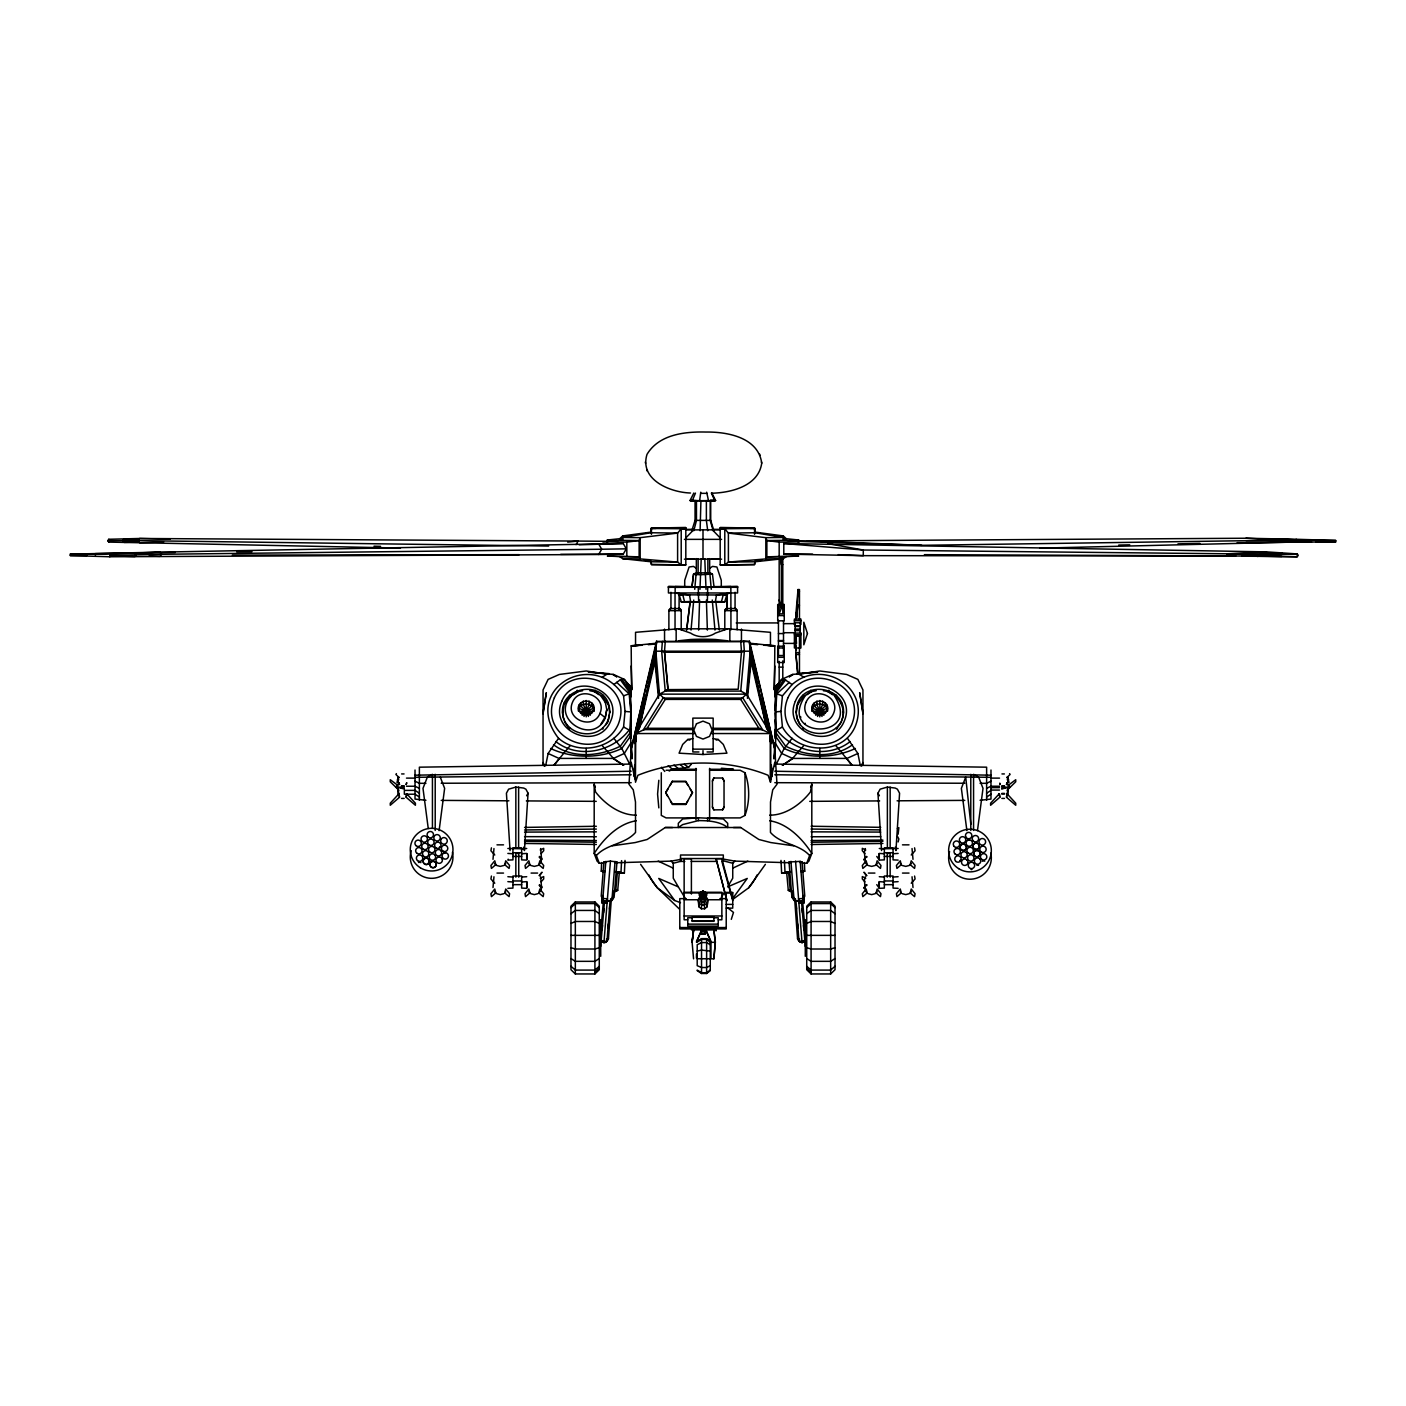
<?xml version="1.0" encoding="UTF-8"?>
<svg xmlns="http://www.w3.org/2000/svg" width="1406" height="1406" viewBox="0 0 1406 1406"><rect width="100%" height="100%" fill="white"/><g stroke="black" fill="none" stroke-linecap="round" stroke-linejoin="round"><path stroke-width="1.5" d="M805.287 946.361L805.287 939.243M802.387 863.126L806.728 863.249L809.628 855.533C799.135 843.828 781.015 844.479 770.453 832.422L770.506 802L772.738 789.838L776.991 784.267L774.811 749.047L749.433 640.943L750.154 651.189L746.551 694.142L740.751 699.397L665.249 699.397L659.449 694.142L665.249 691.084L740.751 691.084L746.551 694.142L770.506 733.545L770.506 782.228L768.115 775.286C727.693 758.959 678.307 758.959 637.885 775.286L635.494 782.228L635.494 733.545L659.449 694.142L655.846 651.189L656.567 640.943L631.189 749.047L629.009 784.267L633.262 789.838L635.494 802L635.547 832.422C624.985 844.479 606.865 843.828 596.372 855.533L599.272 863.249L603.613 863.126M684.669 586.777L684.74 580.239L689.098 567.005L693.439 566.39L696.339 568.288M699.854 896.764L698.184 899.594L698.87 906.747L701.366 908.786L704.634 908.786L703.703 897.749L704.23 899.172L706.128 897.626L706.533 893.759L703 890.877L699.467 893.759L699.872 897.626L704.23 899.172L703.703 896.237L701.225 895.358L700.698 891.685L699.45 895.27L701.225 896.887L699.872 897.626L699.467 893.759L700.979 894.023M693.14 728.29L647.094 728.29L635.494 733.545L635.196 779.82L631.189 762.175M701.19 898.416L701.102 901.474L702.244 902.406L704.898 901.474L704.318 894.374L700.996 895.534L701.102 901.474L698.764 902.81L698.87 906.747M704.634 908.786L707.13 906.747L707.816 899.594L706.146 896.764M630.978 719.942L630.433 736.252L632.05 758.801L631.136 742.526L624.299 753.475L613.42 758.414L559.008 758.414L548.129 753.475L558.551 738.308C520.765 689.784 592.787 647.533 623.579 695.829L625.02 711.418L623.579 727.007C610.626 749.328 578.13 755.268 558.551 738.308M698.624 630.116L699.608 600.081M699.96 589.342L701.225 558.709M770.769 739.626L770.804 738.378M774.003 689.713L774.811 665.987M774.952 709.749L775.567 691.418L784.197 679.203L792.14 684.511C822.123 657.938 871.615 687.552 854.971 727.007C842.018 756.27 796.991 753.757 782.421 727.007L780.98 711.418L782.421 695.829L792.14 684.511M601.61 862.546L601.241 871.193L604.633 872.142M705.355 927.696L705.179 931.932L701.541 931.932L701.383 927.696M774.46 689.59L774.811 645.846L749.433 643.192L774.811 749.047L760.224 696.093M625.002 860.402L624.369 873.161L617.41 872.933L624.369 873.161L614.861 871.509M621.593 860.63L620.995 872.23L617.41 872.212L615.828 889.787L613.086 891.879M655.495 655.214L655.846 649.203M510.044 850.56L506.424 793.212L508.603 789.17L515.844 787.079L523.7 788.063L525.879 789.17L528.058 793.212L524.438 850.56L523.7 847.203M655.899 650.697L639.168 729.011L654.88 661.787L655.846 651.189L750.154 651.189L751.12 661.787L766.832 729.011L750.101 650.697M631.189 712.965L630.433 736.252L621.803 748.467C600.169 758.73 572.26 758.73 550.607 748.467M774.97 710.944L776.288 692.666L785.638 679.748M602.647 895.481L602.014 902.863L602.453 898.17L602.453 899.102M615.072 861.403L611.891 900.473L607.199 901.527L611.891 900.473L614.106 897.169L616.97 862.019L610.45 861.087L607.058 903.302L602.014 902.687L602.489 897.292M604.439 902.177L601.188 940.421L603.93 942.758L606.109 942.266L608.447 938.804L611.382 898.539M601.153 940.21L606.109 942.266L607.023 940.93L610.063 900.525M608.077 928.03L608.394 923.795M609.501 909.032L609.817 904.796M610.45 861.087L603.895 862.019L601.223 896.061L602.787 899.699M602.946 897.573L605.81 861.386M607.427 898.645L603.93 942.758L604.053 941.704L601.873 941.897L600.186 938.101L603.315 902.107M700.1 530.765L700.926 500.677L689.995 500.571L693.843 493.014M797.026 617.498L798.028 589.553L799.469 589.553L799.469 619.536M638.465 729.573L654.827 658.588L655.846 648.676M602.137 929.647L602.506 925.429M603.578 912.775L603.93 908.557M743.616 641.364L656.567 641.575L749.433 641.575L743.616 640.943L744.354 651.189L740.751 691.084M607.058 903.127L607.181 901.967M705.9 929.981L710.979 941.37L710.979 958.822L713.879 958.822L715.338 942.319L713.879 929.981L715.338 942.319L710.979 942.319L705.9 929.981L716.058 929.858L716.058 930.895M607.322 898.821L607.128 902.3L602.067 901.879L602.26 898.381L607.322 898.821L607.322 899.735M602.014 902.863L602.489 897.59M610.415 899.102L612.454 899.207L612.77 895.71M612.454 899.207L613.93 892.107L617.726 890.314L619.308 872.739L617.41 872.212M658.816 780.295L657.586 794.074L658.816 807.87M744.354 651.189L741.454 652.226L738.168 689.239L668.149 689.608L665.249 691.084L661.646 651.189L662.384 641.364M691.031 630.064L693.738 600.028M694.722 589.307L696.075 574.298L698.132 572.857L709.661 572.804L712.455 574.175L714.055 587.093L737.57 587.286L668.43 587.286L737.57 586.601L737.57 592.963L668.43 592.963L668.43 586.601L691.945 586.618M609.255 673.632L588.306 672.068L613.42 674.441L624.299 679.379L631.136 690.311L629.15 693.843L630.819 711.928L629.712 733.264L620.362 746.182C599.817 756.34 572.787 758.976 553.525 744.776M847.449 738.308L857.871 753.475L846.992 758.414L792.58 758.414L781.701 753.475L774.864 742.526L773.95 758.871C777.377 737.06 774.829 715.672 776.85 693.843L774.864 690.311L781.701 679.379L792.58 674.441L817.694 671.998L796.745 673.632M715.338 941.37L713.879 958.822M795.849 614.387L798.028 589.553M747.078 695.882L750.804 657.569M747.447 698.325L751.12 661.787M634.721 767.412L633.737 775.954L634.721 764.952M681.207 528.832L681.207 564.931L677.604 562.101L640.169 558.92L639.132 556.829L607.339 556.038L619.642 556.583L622.735 558.692L650.943 561.767L651.453 564.562L685.812 564.878L685.812 528.761L681.207 528.832L677.604 533.085L640.169 537.672L639.132 540.537L626.83 542.118L607.339 541.872L619.642 540.308L622.735 537.461L650.943 532.751L651.453 528.463L656.075 528.392M686.655 629.976L690.1 602.102M686.655 629.87L690.1 602.014M693.562 930.79L692.121 941.37L692.121 942.319L693.562 929.981L692.121 942.319L693.562 958.822M439.111 830.63L444.63 788.344L440.289 777.149M700.75 492.188L699.626 500.729L692.297 500.677L695.478 493.084M977.469 830.63L983.005 788.344L978.646 777.149L973.567 774.319L973.567 830.436M898.135 834.197L898.856 827.695L897.397 828.521M796.13 619.167L798.028 605.301L799.469 605.301M639.484 721.137L636.76 732.807L643.122 708.554M543.05 713.826L546.336 692.666L543.05 712.965M636.057 740.013L635.002 743.475L636.18 736.006M654.827 658.588L655.196 656.303L637.252 733.791M810.647 787.237L811.807 784.267L810.454 791.947C801.016 804.091 785.673 815.287 769.732 815.164M754.547 564.017L755.057 561.152L761.577 560.221M703.703 896.237L705.302 891.685L706.55 895.27L704.775 896.887L706.128 897.626L706.533 893.759L705.021 894.023M707.13 906.747L707.816 899.594L705.162 900.033L704.406 898.785M724.793 528.832L724.793 564.931L754.547 564.562L755.057 561.767L783.265 558.692L786.358 556.583L798.661 556.038L766.868 556.829L765.831 558.92L728.396 562.101L724.793 564.931L720.188 564.878L720.188 528.761L754.547 528.463L755.057 532.751L783.265 537.461L786.358 540.308L798.661 541.872L779.17 542.118L766.868 540.537L765.831 537.672L728.396 533.085L724.793 528.832L720.188 528.761M774.811 762.175L770.804 779.82L772.263 773.3L771.279 764.952M545.633 765.76L548.129 753.475M564.07 719.995C552.101 685.618 610.538 675.917 609.782 712.965L607.99 702.631M562.628 712.965L564.439 702.631M580.854 713.404L585.845 711.243L578.587 711.243C575.072 697.728 597.357 697.728 593.824 711.243L585.88 711.102L591.575 713.404M578.587 711.243L579.167 705.056M593.824 707.903C593.947 717.394 578.464 717.394 578.587 707.903M599.958 713.44C607.462 696.234 579.29 685.232 572.47 702.367C564.966 719.556 593.139 730.575 599.958 713.44L605.318 717.781C593.332 746.428 549.096 718.185 571.592 695.865M605.318 717.781L606.882 709.046L605.318 716.744L600.837 724.301M605.951 724.723L607.99 721.735L609.782 711.418M608.359 719.995L609.431 714.723M798.01 702.631L796.218 712.965C795.462 675.917 853.899 685.618 841.93 719.995M814.425 713.404L819.434 711.243L812.176 711.243C808.643 697.728 830.928 697.728 827.413 711.243L819.452 711.102L825.146 713.404M812.176 711.243L812.756 705.056M827.413 707.903C827.536 717.394 812.053 717.394 812.176 707.903M843.372 711.418C843.758 740.804 795.831 740.804 796.218 711.418M637.076 731.419L637.92 727.341M690.487 493.014C669.871 492.381 639.203 479.587 647.006 454.366C658.957 434.419 684.704 431.519 705.917 432.046C727.64 431.73 758.273 437.547 761.736 463.154C758.572 485.72 731.893 492.627 712.297 493.207M635.002 743.475L636.356 737.658M693.826 530.712L696.462 520.466L696.462 500.641L689.995 500.571L693.773 500.466M493.963 848.556L492.996 859.33M493.963 876.782L492.996 887.555M540.625 862.862L541.591 859.33L540.625 848.556M540.625 891.088L541.591 887.555L540.625 876.782M645.776 696.093L631.189 749.047L656.567 643.192L631.189 645.846L631.54 689.59M637.393 729.819L641.558 714.74M865.375 848.556L864.409 852.089L865.375 862.862M865.375 876.782L864.409 880.314L865.375 891.088M691.84 530.607L695.056 520.396L695.056 500.571M731.296 919.348L733.475 912.424L727.658 907.784M795.585 899.102L792.58 897.872L793.265 895.78M709.608 817.905L740.206 817.905L745.004 815.392C749.89 801.859 749.89 786.305 745.004 772.773L740.206 770.26L709.608 770.26M639.185 723.334L641.558 716.796M702.297 896.237L701.366 908.786M782.79 558.094L782.79 613.842L779.17 613.842L781.349 608.253L781.349 558.323L782.79 558.323M898.135 841.966L898.856 838.978L897.397 836.289M696.48 942.319L700.821 931.739M862.95 762.509L861.491 766.042L862.95 762.86M429.445 862.177A3.199 3.199 0 0 0 429.129 859.751L428.619 859.048A3.199 3.199 0 0 0 423.891 859.242A3.199 3.199 0 0 0 424.524 863.969A3.199 3.199 0 0 0 429.129 862.95L429.445 862.124A3.199 3.199 0 0 0 429.129 859.699M967.82 863.038L967.486 863.846A3.199 3.199 0 0 1 962.882 864.866A3.199 3.199 0 0 1 962.266 860.191A3.199 3.199 0 0 1 966.977 859.98M583.982 716.462L586.214 711.594L586.214 716.884M586.355 710.909L589.132 704.388L589.132 701.049M817.571 716.462L819.645 711.559M803.213 899.699L804.777 896.061L802.105 862.019L800.19 861.386L789.03 862.019L791.894 897.169L794.109 900.473L798.801 901.527L795.55 861.087M799.575 939.032L798.854 940.719L797.554 938.804L794.618 898.539M428.25 828.503L422.995 788.344L427.354 777.149L432.433 774.319L432.433 828.275M801.561 902.177L804.812 940.421L802.07 942.758L798.977 940.93L795.937 900.525L794.109 900.473L790.928 861.403M696.48 941.37L700.698 932.547M724.037 806.886L722.579 809.874L724.037 807.413L724.037 780.664L722.579 778.01L713.879 778.01L712.438 780.664L712.438 807.413L713.879 809.874L722.579 809.768M776.27 764.214L784.197 748.467L792.14 738.308M775.532 685.952L779.029 683.65L774.46 688.061L781.701 679.379L784.197 679.203M712.438 781.121L713.879 778.01M881.562 850.56L877.942 793.212L880.121 789.17L887.379 787.079L895.235 788.063L897.397 789.17L899.576 793.212L895.956 850.56L895.235 847.203M526.6 795.761L528.058 793.212M576.056 544.632L578.094 541.064L608.745 541.345M670.451 801.156L672.367 804.46L685.759 804.46L687.675 801.156M690.557 796.2L692.473 792.545L685.759 781.244L672.367 781.244L665.653 792.545L667.569 796.2M623.245 543.489L160.056 552.136L70.3 554.14L70.3 555.563L109.791 556.758L598.622 554.509L601.698 549.236L626.32 548.832L623.245 543.489L579.202 544.807M598.622 554.509L623.245 554.105L626.32 548.832M398.742 776.991L397.23 782.439M397.23 780.102L398.742 777.571M397.23 782.105L398.742 779.574M685.759 804.46L692.473 792.545M701.594 898.785L700.838 900.033L698.184 899.594L698.764 902.81L701.33 904.902L704.67 904.902L707.236 902.81L704.898 901.474L704.81 898.416M1007.258 792.509L1008.77 787.061M665.653 792.879L667.885 789.188M670.135 785.479L672.367 781.244M721.296 897.415L724.477 892.16M647.094 728.29L665.249 699.397M608.447 938.804L607.146 940.719L606.425 939.032M564.439 704.195L569.535 696.743L577.198 691.77L582.611 690.733M562.628 711.418C562.259 735.725 599.079 742.561 607.99 720.188M798.01 704.195L803.125 696.743L810.77 691.77L816.183 690.733M805.163 695.865C776.165 739.995 863.425 739.995 834.408 695.865M841.561 721.735L836.465 729.187L836.465 727.623M732.983 899.278L748.642 887.836L765.391 864.321M400.482 548.059L108.772 542.101L107.752 540.712L108.772 539.271L139.546 538.48L578.094 541.064L567.69 542.101M733.704 897.133L747.254 878.434L727.658 886.887L732.737 878.205L732.737 863.249L734.916 861.122L789.328 862.739M149.089 556.055L160.056 556.372L161.602 554.28L110.828 555.352L109.791 556.758L109.791 553.929L160.056 552.136L161.602 554.28L601.698 549.236L598.622 543.894M1295.172 540.66L1296.209 539.271L1335.7 540.466L1335.7 541.872L1237.175 542.646M554.034 764.987L570.186 745.637M554.403 764.987L559.377 758.414M803.757 745.637L792.58 758.414L782.351 765.321M398.988 782.843L399.497 784.495L398.988 782.843L395.912 786.938M704.318 894.374L705.32 893.179L703 892.353L700.68 893.179L701.682 894.374M669.186 771.068L672.525 769.275L688.606 767.289L691.277 764.249M541.117 853.583L543.683 850.753L543.683 848.328L540.255 850.015M541.117 881.808L543.683 878.978L543.683 876.553L540.255 878.258M911.229 854.989L915.078 850.753L914.568 847.836M911.229 883.214L915.078 878.978L914.568 876.061M398.988 793.722L390.27 803.195L390.27 805.251L399.497 797.272L398.988 793.722L399.497 797.272M999.315 793.722L990.597 803.195L990.597 805.251L999.824 797.272L999.315 793.722L999.824 797.272M685.935 537.777L693.562 529.886L720.434 529.816M670.943 607.849L668.887 609.958L668.887 629.765M670.943 608.534L668.887 610.661L681.207 610.661L679.151 608.534L670.943 608.534L670.943 592.26M726.849 607.849L724.793 609.958L724.793 629.765M690.715 601.592L681.295 601.873L715.285 602.049L716.498 594.984L726.832 594.791L724.705 601.873L707.323 602.084L681.295 601.873L679.168 594.791L716.498 594.984L730.856 593.033L726.849 593.666L726.849 608.534L724.793 610.661L737.113 610.661L735.057 608.534L735.057 592.26M1007.012 777.5L1010.088 774.46L1009.578 773.616M396.422 773.616L395.912 774.46L398.988 777.5M406.686 793.722L406.176 797.272L415.403 805.251L415.403 803.195L406.686 793.722L406.176 797.272M582.102 715.232L585.951 711.489M586.46 710.997L591.592 706.005L591.592 702.666M491.432 847.836L490.922 850.753L494.771 854.989M491.432 876.061L490.922 878.978L494.771 883.214M504.719 864.672L505.738 860.806L509.587 865.498L509.077 868.416L504.719 864.672L505.738 863.671M539.447 856.43C541.644 863.073 543.735 857.168 539.201 857.273M504.719 892.898L505.738 889.031L509.587 893.724L509.077 896.641L504.719 892.898L505.738 891.896M538.814 864.672L539.834 860.806L543.683 865.498L543.173 868.416L538.814 864.672L539.834 863.671M539.447 875.815L542.013 872.212L539.201 875.569M692.842 738.642L687.762 739.486L682.683 744.424L679.063 753.177L703 754.512L726.937 753.177L723.317 744.424L718.238 739.486L713.158 738.642M539.447 884.655C541.644 891.299 543.735 885.393 539.201 885.499M538.814 892.898L539.834 889.031L543.683 893.724L543.173 896.641L538.814 892.898L539.834 891.896M575.335 901.967L570.977 906.202L570.977 969.718L575.335 973.954L594.914 973.954L599.272 969.718L599.272 906.202L594.914 901.967L575.335 901.967L575.335 973.954M815.691 715.232L819.54 711.489M820.05 710.997L825.181 706.005L825.181 702.666M809.628 855.533L811.807 853.424L811.807 784.267M806.728 863.249L808.907 861.122L811.807 853.424C802.422 838.697 787.272 823.371 769.732 820.805M811.086 901.967L806.728 906.202L806.728 969.718L811.086 973.954L830.665 973.954L835.023 969.718L835.023 906.202L830.665 901.967L811.086 901.967L811.086 973.954M866.553 856.43C859.435 865.235 867.924 854.215 866.799 857.273M876.764 856.43L879.33 860.033M876.114 864.672L877.151 860.806L880.982 865.498L880.472 868.416L876.114 864.672L877.151 863.671M866.553 875.815L863.987 872.212L866.799 875.569M866.553 884.655C859.435 893.46 867.924 882.441 866.799 885.499M876.764 884.655L879.33 888.258M876.114 892.898L877.151 889.031L880.982 893.724L880.472 896.641L876.114 892.898L877.151 891.896M910.209 864.672L911.229 860.806L915.078 865.498L914.568 868.416L910.209 864.672L911.229 863.671M1007.012 782.843L1006.503 784.495L1007.012 782.843L1010.088 786.938M1007.012 790.295L1015.73 781.806L1015.73 779.732L1007.944 785.497M1007.012 793.722L1006.503 797.272L1015.73 805.251L1015.73 803.195L1007.012 793.722L1006.503 797.272M910.209 892.898L911.229 889.031L915.078 893.724L914.568 896.641L910.209 892.898L911.229 891.896M570.977 907.626L575.335 903.583L594.914 903.583L599.272 907.626M594.914 972.337L599.272 968.277M806.728 907.626L811.086 903.583L830.665 903.583L835.023 907.626M789.364 682.332L776.85 693.843L782.421 695.829M599.272 966.309L594.914 970.087L575.335 970.087L570.977 966.309M835.023 966.309L830.665 970.087L811.086 970.087L806.728 966.309M495.791 864.672L491.432 868.416L490.922 865.498L494.771 860.806L495.791 864.672L494.771 863.671M495.791 892.898L491.432 896.641L490.922 893.724L494.771 889.031L495.791 892.898L494.771 891.896M529.886 864.672L525.528 868.416L525.018 865.498L528.849 860.806L529.886 864.672L528.849 863.671M529.886 892.898L525.528 896.641L525.018 893.724L528.849 889.031L529.886 892.898L528.849 891.896M867.186 864.672L862.827 868.416L862.317 865.498L866.166 860.806L867.186 864.672L866.166 863.671M867.186 892.898L862.827 896.641L862.317 893.724L866.166 889.031L867.186 892.898L866.166 891.896M901.281 864.672L896.923 868.416L896.413 865.498L900.262 860.806L901.281 864.672L900.262 863.671M901.281 892.898L896.923 896.641L896.413 893.724L900.262 889.031L901.281 892.898L900.262 891.896M602.243 677.182L607.076 674.177L586.214 670.978L559.377 674.441L548.129 679.379L543.05 689.959L543.05 765.163M613.86 684.511L620.362 679.748L624.299 679.379L631.54 688.061L627.058 683.65L630.468 685.952M697.2 970.685L701.541 973.479L706.62 973.479L710.258 970.685L710.258 941.44L706.62 938.646L701.541 938.646L697.2 941.44M570.977 913.672L575.335 910.438L594.914 910.438L599.272 913.672M806.728 913.672L811.086 910.438L830.665 910.438L835.023 913.672M710.258 970.07L706.62 972.724L701.541 972.724L697.2 970.07M665.249 691.084L667.832 689.239L664.546 652.226L661.646 651.189M789.17 676.743L792.949 674.441L789.469 676.743M793.705 845.814L770.804 842.563L758.853 839.487L740.716 827.519L665.284 827.519L647.147 839.487L635.196 842.563L612.295 845.814M782.509 765.321L792.949 758.414M709.661 568.288L712.561 566.39L716.902 567.005L721.26 580.239L721.331 586.777M573.261 694.775L578.305 691.506M806.851 694.775L811.877 691.506M986.625 793.212L990.984 790.383M986.625 797.026L990.984 794.214M599.272 958.576L594.914 961.335L575.335 961.335L570.977 958.576M835.023 958.576L830.665 961.335L811.086 961.335L806.728 958.576M613.086 892.195L617.726 890.314L615.828 889.787M697.2 942.055L701.541 939.401L706.62 939.401L710.258 942.055M850.226 741.542C827.783 759.258 793.792 752.087 776.85 730.013L782.421 727.007M852.475 744.776C833.213 758.976 806.183 756.34 785.638 746.182L776.288 733.264L774.811 712.965M701.225 895.358L699.889 896.114L701.77 897.661L706.111 896.114L704.775 895.358M1006.749 787.184L1001.845 788.467M1007.258 787.571L1001.652 789.03M804.847 940.21L799.891 942.266L797.554 938.804M710.258 965.676L706.62 967.521L701.541 967.521L697.2 965.676L697.2 944.727L701.541 942.565L706.62 942.565L710.258 944.727M990.984 781.191L986.625 783.318L980.07 783.3M986.625 788.344L990.984 786.235L999.525 786.235M732.737 868.17L747.834 861.105M855.393 748.467C833.74 758.73 805.831 758.73 784.197 748.467L775.567 736.252L775.022 719.942M570.977 923.408L575.335 921.475L594.914 921.475L599.272 923.408M806.728 923.408L811.086 921.475L830.665 921.475L835.023 923.408M804.812 940.421L801.982 941.598L798.977 940.93M586.548 711.102L593.244 708.396L593.244 705.056M820.12 711.102L826.833 708.396L826.833 705.056M623.579 695.829L629.15 693.843L616.636 682.332M615.072 862.651L616.97 862.019M800.19 862.651L802.105 862.019M599.272 947.714L594.914 949.015L575.335 949.015L570.977 947.714M835.023 947.714L830.665 949.015L811.086 949.015L806.728 947.714M716.199 740.083L718.238 739.486M883.021 848.785L898.135 848.486M792.914 891.879L790.172 889.787L788.59 872.212L781.631 873.161L780.998 860.402M801.367 872.142L804.759 871.193L804.39 862.546M790.172 889.787L788.274 890.314L786.692 872.739L788.59 872.933L781.631 873.161L791.139 871.509M980.07 800.278L990.984 799.083L990.984 770.013M496.986 844.848L503.524 844.848M503.875 865.446L500.255 866.395L496.617 865.446M496.986 873.073L503.524 873.073M537.971 865.446L534.35 866.395L530.712 865.446M531.081 873.073L537.602 873.073M503.875 893.671L500.255 894.62L496.617 893.671M537.971 893.671L534.35 894.62L530.712 893.671M902.476 844.848L909.014 844.848M875.288 865.446L871.65 866.395L868.029 865.446M868.398 873.073L874.919 873.073M909.383 865.446L905.745 866.395L902.125 865.446M902.476 873.073L909.014 873.073M875.288 893.671L871.65 894.62L868.029 893.671M909.383 893.671L905.745 894.62L902.125 893.671M616.672 862.739L671.084 861.122L673.263 863.249L681.523 861.105M770.453 646.092L770.453 632.313L727.658 628.816L715.338 633.122A17.786 12.759 0 0 1 690.662 633.122L678.342 628.816L635.547 632.313L635.547 646.092M698.395 820.612L682.683 824.584L678.307 827.536L678.307 823.301L682.683 818.942L698.395 817.782L723.317 818.942L727.693 823.301L727.693 827.536C719.784 821.297 708.167 820.594 698.395 820.612L698.395 817.782M607.023 940.93L604.018 941.598L601.188 940.421M697.2 951.054L701.541 950.105L710.258 951.054M415.016 775.198L631.189 771.226M671.084 861.122L681.717 859.259M678.342 640.802L690.662 639.484A25.396 1.986 0 0 1 715.338 639.484L727.658 640.802M713.158 530.677L710.223 520.448L710.223 500.624L715.619 500.536L711.875 492.996M713.826 530.589L710.715 520.378L695.056 520.396M710.258 958.734L697.2 958.734M727.306 594.351L723.211 594.896L721.401 601.961L710.452 601.961M522.979 848.785L507.865 848.486M604.633 870.841L601.241 871.193L604.615 871.492M607.339 544.034L607.339 539.992L619.642 538.726L622.735 535.914L650.943 532.118L651.453 527.918L685.812 527.601L651.453 527.918L651.453 534.298M642.138 645.249L631.189 645.846M648.254 644.686L656.409 643.93M775.181 711.928L780.98 711.418M801.385 871.492L804.759 871.193L801.367 870.841M803.547 899.102L803.547 898.17L803.933 901.879L798.872 902.3L798.678 898.821L803.74 898.381L803.933 900.49L798.872 900.93L798.942 903.302L803.986 902.687L803.353 895.481M570.977 935.359L599.272 935.359M806.728 935.359L835.023 935.359M521.644 848.82L526.723 848.486M521.644 853.758L526.723 853.424L526.723 860.103L521.644 859.874L521.644 847.8L512.944 847.8L512.944 859.874L507.865 860.103L508.181 859.171M521.644 877.045L526.723 876.711M893.056 853.758L898.135 853.424M521.644 881.984L526.723 881.65L526.723 888.328L521.644 888.1L521.644 876.026L512.944 876.026L512.944 888.1L507.865 888.328M893.056 877.045L898.135 876.711M893.056 881.984L898.135 881.65M700.803 587.093L698.255 587.233L698.677 602.084L700.381 601.979M1257.685 556.073L1297.228 556.741L1297.228 553.911L1257.737 555.106L1226.963 553.788L1226.963 555.897L1297.228 556.741L1298.248 555.317L1297.228 553.911L1266.455 551.873L1226.963 553.788L863.284 550.01L783.792 543.489L783.792 554.105L863.284 555.669L1235.733 555.95L924.375 554.667M1281.85 552.892L1242.342 554.439L1242.342 556.214L1281.85 556.442M602.875 542.031L607.164 541.855M415.016 777.325L631.189 774.759M679.326 640.978L726.674 640.978M137.331 542.013L124.167 542.417L122.656 540.66L124.15 538.885L137.331 539.183M163.676 541.995L139.546 542.734L137.999 540.625L107.752 540.712M686.409 559.131L694.423 558.885M681.295 601.768L691.84 601.715L684.599 601.663M714.16 601.909L724.705 601.873M636.268 815.164C620.327 815.287 604.984 804.091 595.546 791.947L594.193 784.267L595.353 787.237M636.268 820.805C618.728 823.371 603.578 838.697 594.193 853.424L597.093 861.122L599.272 863.249M1040.071 548.147L1285.436 542.259L1285.436 540.132L1245.944 538.234L797.114 540.976M696.075 574.123L693.545 574.175L691.945 587.023L668.43 586.601L693.65 586.864L691.98 586.97L693.545 574.228L698.132 572.857L698.132 558.692M709.925 574.123C718.448 573.578 686.532 576.355 696.339 572.804L696.339 558.604M1118.754 545.071L1129.721 544.843M1177.964 543.858L1199.88 543.419M695.548 601.961L690.715 602.049L689.502 594.984L675.144 593.033L675.144 587.374L696.761 587.058M524.561 827.413L596.372 826.271M811.086 844.514L882.898 843.459M783.792 543.489L1266.455 551.873M797.255 541.415L921.774 545.317L1285.436 540.132L1335.7 540.466M783.792 554.105L812.58 554.105M711.401 586.794L737.57 586.601L712.35 586.864L714.02 586.97M755.057 532.751L728.396 533.085L728.396 562.101L755.057 561.767M631.452 535.809L622.735 535.914L622.735 540.15M783.265 537.461L765.831 537.672L765.831 558.92L783.265 558.692M607.339 539.992L616.004 539.886M786.358 540.308L766.868 540.537L766.868 556.829L786.358 556.583M651.453 564.562L685.812 564.878M720.188 564.878L754.547 564.562M735.057 608.534L726.849 608.534M524.561 829.962L596.372 829.083M811.086 842.247L882.898 841.333M120.564 553.068L175.328 552.488M236.683 551.855L252.008 551.697M668.43 587.286L693.65 587.023M685.566 529.394L693.562 529.324M519.183 554.667L232.289 555.106M560.695 554.351L623.245 554.105M691.84 601.909L684.599 601.961L682.789 594.896L678.694 594.351M721.401 601.663L714.16 601.715L724.705 601.768L715.285 601.592M70.3 555.563L87.049 555.44M809.751 801.35L879.629 800.91M897.098 800.805L964.797 800.383M811.086 840.524L882.898 840.085M1276.367 542.241L1305.19 542.101L1305.225 540.255L1276.42 538.85M1245.944 542.47L1285.436 542.259M1296.209 542.101L1311.57 542.013M1315.946 541.978L1335.7 541.872M70.3 554.14L109.791 553.929L110.828 555.352M714.055 586.618L730.856 586.513M788.59 872.212L785.005 872.23L784.407 860.63M684.406 539.359L721.594 539.359M684.406 559.184L721.594 559.184M425.93 783.3L419.375 783.318L415.016 781.191M441.203 783.247L631.189 782.685M524.561 832.106L596.372 831.842M701.067 493.348L706.796 493.348M706.673 492.188L708.519 500.729L699.626 500.729L715.619 500.536L710.487 500.448M733.493 827.536L740.716 827.519M811.086 836.746L880.718 836.658M782.79 564.65L781.349 564.65L780.611 558.094M798.028 591.328L799.469 591.328M782.79 608.253L781.349 608.253L779.17 599.905M777.711 615.582L784.249 615.582M794.408 620.714L800.928 620.714M800.207 622.805L795.128 622.805L795.128 632.718L783.511 632.718M736.234 622.928L778.449 622.928M783.511 623.649L795.128 623.649M795.128 625.758L800.207 625.758M795.128 626.478L800.207 626.478M678.342 628.816L727.658 628.816M795.128 629.097L800.207 629.097M795.128 630.609L800.207 630.609M778.449 633.579L783.511 633.579M794.408 634.739L800.928 634.739M797.624 673.316L795.849 654.511L795.849 635.319L799.469 635.319L799.469 673.702M795.849 636.145L799.469 636.145M778.449 640.556L783.511 640.556M778.449 641.277L783.511 641.048M783.511 643.403L795.128 643.403M631.909 645.618L638.06 645.618M767.94 645.618L774.091 645.618M774.811 645.846L763.862 645.249M778.449 647.973L783.511 647.973M741.454 652.226L664.546 652.226L668.149 689.608M799.469 652.648L795.849 652.648L797.835 673.615M795.849 654.511L799.469 654.511M777.711 657.287L784.249 657.287M779.17 667.129L782.79 667.129M659.449 694.142L746.551 694.142M712.86 728.29L758.906 728.29L770.506 733.545L770.506 782.228M693.263 729.609L643.473 729.609L663.07 698.079L742.93 698.079L762.527 729.609L712.737 729.609M635.494 733.545L694.283 733.545M711.717 733.545L770.506 733.545M692.842 749.152L713.158 749.152M698.94 751.964L692.842 751.964L692.842 718.115L713.158 718.115L713.158 751.964L707.06 751.964M696.48 769.275L672.525 769.275L668.184 765.743M709.52 769.275L733.475 769.275L721.383 768.238M666.075 770.26L695.97 770.26M401.624 773.933L404.049 773.933M1001.951 773.933L1004.376 773.933M406.475 778.116L415.016 778.116M990.984 778.116L999.525 778.116M672.367 781.771L685.759 781.771L687.991 785.479M401.518 785.866L404.155 785.866M1001.845 785.866L1004.482 785.866M406.475 786.235L415.016 786.235L419.375 788.344M401.343 786.429L404.348 786.429M1001.652 786.429L1004.657 786.429M401.343 787.009L404.348 787.009M1001.652 787.009L1004.657 787.009M990.984 787.641L999.525 787.641M404.155 788.467L399.251 787.184M404.348 789.03L398.742 787.571M990.984 790.067L999.525 790.067M1001.845 793.406L1004.482 793.406M1001.652 793.986L1004.657 793.986M401.518 798.415L404.155 798.415M1001.845 798.415L1004.482 798.415M665.653 792.545L672.367 803.828L685.759 803.828M695.97 817.905L666.075 817.905L661.295 815.392L661.295 772.773M690.574 818.134L696.796 818.134M709.204 818.134L715.426 818.134M512.944 852.739L521.644 852.739M884.356 852.739L893.056 852.739M512.944 856.43L521.644 856.43M884.356 856.43L893.056 856.43M680.522 858.539L723.317 858.539M716.058 858.715L726.937 900.631L716.058 858.715L721.858 858.715L732.737 899.594M684.792 861.421L680.522 861.421L680.522 855.006L723.317 855.006L723.317 861.421M691.207 861.421L716.884 861.421M512.944 880.964L521.644 880.964M884.356 880.964L893.056 880.964M512.944 884.655L521.644 884.655M884.356 884.655L893.056 884.655M684.142 892.283L700.909 892.283M705.091 892.283L721.858 892.283L721.858 919.788L718.238 919.788M684.142 892.915L700.909 892.915M705.091 892.915L721.858 892.915M726.217 892.915L732.737 892.915M686.11 898.627L679.783 898.627L679.783 928.927L726.217 928.927L726.217 892.406L732.737 892.406L732.737 908.135L726.217 908.135M719.89 898.627L726.217 898.627M684.142 899.752L698.817 899.752M707.183 899.752L721.858 899.752M726.217 904.392L732.737 904.392M684.142 915.991L721.858 915.991M692.121 917.767L687.762 917.767L687.762 926.132L718.238 926.132L718.238 917.767L713.879 917.767M687.762 919.788L684.142 919.788L684.142 858.715L691.4 858.715L691.4 894.093M692.121 920.842L713.879 920.842M687.762 924.129L718.238 924.129M679.783 927.556L726.217 927.556M691.4 929.858L701.664 929.858M705.179 930.438L701.541 930.438L701.541 931.932M700.821 933.707L705.179 933.707M665.284 827.519L672.507 827.536M524.561 836.658L596.372 836.746M774.811 782.685L964.797 783.247M811.086 831.842L880.718 832.088M1253.291 556.073L1266.455 556.126M710.223 500.624L714.828 500.641L711.331 493.067M415.016 770.013L415.016 799.083L425.93 800.278M441.203 800.383L508.902 800.805M526.371 800.91L596.249 801.35M524.561 840.067L596.372 840.524M712.438 529.324L720.434 529.394M685.566 529.816L693.562 529.886M712.35 587.023L737.57 587.286M774.811 774.759L990.984 777.325M749.925 528.392L754.547 528.463M651.453 528.463L685.812 528.761M650.943 532.751L677.604 533.085L677.604 562.101L650.943 561.767M774.548 535.809L783.265 535.914L786.358 538.726L798.661 539.992L798.661 544.034M622.735 537.461L640.169 537.672L640.169 558.92L622.735 558.692M789.996 539.886L798.661 539.992M619.642 540.308L639.132 540.537L639.132 556.829L619.642 556.583M548.674 546.055L137.999 540.625L139.546 538.48L170.267 539.201M811.086 829.048L880.718 829.909M524.561 841.315L596.372 842.212M675.144 586.513L694.599 586.794M709.239 587.058L730.856 587.374L730.962 629.853M774.811 771.226L990.984 775.198M524.561 843.442L596.372 844.479M811.086 826.236L880.718 827.343M1245.944 538.234L1296.209 539.271M374.014 546.213L380.587 546.372M708.519 500.729L706.374 500.677L706.374 520.484L707.728 530.747M711.577 558.885L719.591 559.131M119.563 556.108L134.923 556.565L135.855 554.825L134.923 553.033L95.432 553.613L95.432 555.37M807.378 540.8L921.774 545.317M838.31 554.667L863.284 555.669L863.284 550.01L827.906 543.63M898.135 860.103L893.056 859.874L893.056 847.8L884.356 847.8L884.356 859.874L879.277 860.103L879.277 853.424L884.356 853.758M898.135 888.328L893.056 888.1L893.056 876.026L884.356 876.026L884.356 888.1L879.277 888.328L879.277 881.65L884.356 881.984M705.197 587.093L707.745 587.233L707.323 602.084L705.619 601.979M879.277 848.486L884.356 848.82M879.277 876.711L884.356 877.045M507.865 853.424L512.944 853.758M507.865 876.711L512.944 877.045M507.865 881.65L512.944 881.984M602.067 900.49L607.128 900.93M625.02 711.418L630.819 711.928M749.591 643.93L757.746 644.686M644.423 560.221L650.943 561.152L651.453 564.017M722.157 858.89L734.916 861.122M823.389 690.733C834.531 691.682 842.967 702.069 843.372 712.965M589.817 690.733L595.23 691.77L602.875 696.743L607.99 704.195M795.937 900.525L798.801 901.527M722.42 860.577L732.737 863.249M687.762 739.486L689.801 740.083M789.03 862.019L790.928 862.651M603.895 862.019L605.81 862.651M713.158 928.874L716.058 929.858M640.609 864.321L657.358 887.836L674.757 900.543L680.469 902.652M819.452 711.102L812.756 708.396C815.638 701.172 827.519 703.387 827.413 711.243M585.88 711.102L579.167 708.396C582.049 701.172 593.947 703.387 593.824 711.243M685.759 899.172L678.342 886.887L658.746 878.434L674.757 900.543M658.166 861.105L673.263 868.17M712.455 574.228L709.661 572.804L709.661 558.604M623.579 727.007L629.15 730.013C612.208 752.087 578.217 759.258 555.774 741.542M792.914 892.195L788.274 890.314L792.07 892.107L792.58 897.872M419.375 793.212L415.016 790.383L404.348 790.383L404.348 794.214L415.016 794.214L419.375 797.026M827.695 691.506L832.739 694.775M594.123 691.506L599.149 694.775M616.531 676.743L613.051 674.441L616.83 676.743M613.051 758.414L623.491 765.321M684.265 764.354L688.606 767.289M623.649 765.321L613.42 758.414L602.243 745.637M865.745 850.015L862.317 848.328L862.317 850.753L864.883 853.583M865.745 878.258L862.317 876.553L862.317 878.978L864.883 881.808M673.984 765.11L678.342 768.625M803.757 677.182L798.924 674.177L819.786 670.978L846.623 674.441L857.871 679.379L862.95 689.959L862.95 765.163M680.276 764.653L684.617 768.238M398.056 785.497L390.27 779.732L390.27 781.806L398.988 790.295M806.728 968.277L811.086 972.337M679.309 908.961L657.358 887.836A56.328 56.152 0 0 1 648.904 874.919M819.54 710.997L814.408 706.005L814.408 702.666M820.05 711.489L823.898 715.232M585.951 710.997L580.819 706.005L580.819 702.666M586.46 711.489L590.309 715.232M596.372 855.533L594.193 853.424L594.193 784.267M712.438 529.886L720.065 537.777M735.057 607.849L737.113 609.958L737.113 629.765M679.151 607.849L681.207 609.958L681.207 629.765M613.86 738.308L621.803 748.467L629.73 764.214M979.015 851.21L979.56 851.895A3.199 3.199 0 0 1 977.328 856.816A3.199 3.199 0 0 1 973.813 852.721A3.199 3.199 0 0 1 979.015 851.263A3.199 3.199 0 0 0 973.813 852.669A3.199 3.199 0 0 0 977.328 856.764A3.199 3.199 0 0 0 979.56 851.843M835.814 745.637L851.966 764.987M661.488 767.237L664.757 771.472M972.671 840.243L973.18 840.911A3.199 3.199 0 0 0 977.891 840.753A3.199 3.199 0 0 0 977.275 836.078A3.199 3.199 0 0 0 972.671 837.097L972.354 837.871A3.199 3.199 0 0 0 972.671 840.296L973.18 840.964M965.887 837.168L966.397 837.835A3.199 3.199 0 0 0 971.669 836.658A3.199 3.199 0 0 0 968.383 832.387A3.199 3.199 0 0 0 965.887 837.168L966.397 837.871M966.291 852.458L966.801 853.161A3.199 3.199 0 0 1 961.774 857.027L961.265 856.324A3.199 3.199 0 0 1 966.291 852.511M966.977 859.945L967.486 860.648A3.199 3.199 0 0 1 967.82 863.073M422.89 855.428L423.399 856.078A3.199 3.199 0 0 0 428.443 852.229L427.934 851.561A3.199 3.199 0 0 0 422.89 855.428L423.399 856.131M960.491 848.855L961.001 849.576A3.199 3.199 0 0 0 966.273 848.433A3.199 3.199 0 0 0 963.005 844.092A3.199 3.199 0 0 0 960.491 848.855A3.199 3.199 0 0 1 963.005 844.127A3.199 3.199 0 0 1 966.273 848.433A3.199 3.199 0 0 1 961.001 849.523M846.623 758.414L851.597 764.987M620.362 679.748L629.712 692.666L631.03 710.944M621.803 679.203L630.433 691.418L631.048 709.749M979.929 858.943L980.404 859.628A3.199 3.199 0 0 1 977.662 864.268A3.199 3.199 0 0 1 974.604 859.822A3.199 3.199 0 0 1 979.929 858.943L980.404 859.681M800.049 724.723L798.01 720.188M600.837 695.865L605.318 702.385L606.882 710.083M564.439 721.735L569.535 729.187L569.535 727.623M960.14 841.983L959.683 841.227A3.199 3.199 0 0 1 962.548 836.658A3.199 3.199 0 0 1 965.483 841.175A3.199 3.199 0 0 1 960.14 841.93M740.751 699.397L758.906 728.29M690.223 789.188L692.473 792.879M1007.258 776.991L1008.77 782.439M1007.258 777.571L1008.77 780.102M1007.258 779.574L1008.77 782.105M398.742 792.509L397.23 787.061M678.342 886.887L673.263 878.205L673.263 863.249M974.007 863.46L974.428 864.233A3.199 3.199 0 0 1 971.282 868.627A3.199 3.199 0 0 1 968.629 863.917A3.199 3.199 0 0 1 974.007 863.495M877.942 793.212L879.4 795.761M435.649 862.546L436.053 863.319A3.199 3.199 0 0 1 432.925 867.73A3.199 3.199 0 0 1 430.271 863.02A3.199 3.199 0 0 1 435.649 862.546A3.199 3.199 0 0 0 430.271 863.02A3.199 3.199 0 0 0 432.925 867.678A3.199 3.199 0 0 0 436.053 863.284M724.037 781.121L722.579 778.01M712.438 806.886L713.879 809.874M543.05 762.86L544.509 766.165L543.05 762.509M819.645 710.909L816.868 704.388L816.868 701.049M822.018 716.462L819.926 711.559L819.786 716.884M586.355 711.559L588.429 716.462M633.737 773.3L635.231 776.938M764.442 716.796L769.24 732.807L762.878 708.554M612.735 895.78L613.42 897.872M764.442 714.74L768.607 729.819M769.943 740.013L770.998 743.475L769.82 736.006M721.858 861.368L732.737 900.631M912.037 848.556L913.004 859.33M912.037 876.782L913.004 887.555M750.154 648.676L751.173 658.588L767.535 729.573M759.732 454.191L760.013 455.403M761.437 461.906L761.736 463.154M768.045 730.716L750.804 656.303L751.173 658.588M770.013 739.222L770.998 743.475M645.284 462.082L645.582 463.347M646.918 469.832L647.199 471.063M768.08 727.341L768.924 731.419M796.569 714.723L797.641 719.995M857.871 753.475L860.367 765.76M862.95 712.965L859.664 692.666L862.95 713.826M766.516 721.137L766.815 723.334M795.849 645.899L796.394 649.853M966.889 830.63L961.37 788.344L965.711 777.149L970.825 824.303M715.9 602.014L719.345 629.976M771.279 767.412L772.263 775.954L772.263 773.3M798.573 898.645L798.678 899.735M654.88 661.787L658.553 698.325M655.196 657.569L658.922 695.882M803.74 900.174L803.986 902.863L803.511 897.292M798.819 901.967L798.942 903.127M711.278 589.307L709.925 574.298L707.868 572.857L707.868 558.692M712.262 600.028L714.969 630.064M803.511 897.59L803.986 902.863M798.678 898.821L798.872 900.93M793.23 895.71L793.546 899.207M802.685 902.107L805.814 938.101L804.127 941.897L801.947 941.704L802.07 942.758L798.749 901.158M802.07 908.557L802.422 912.775M803.494 925.429L803.863 929.647M795.849 635.319L796.517 643.456M800.19 861.386L803.054 897.573M796.183 904.796L796.499 909.032M797.606 923.795L797.923 928.03M750.154 649.203L750.505 655.214M635.196 738.378L635.231 739.626M631.189 665.987L631.997 689.713M706.04 589.342L704.775 558.709M706.392 600.081L707.376 630.116M600.714 939.243L600.714 946.361M1257.737 555.106L1257.737 556.53M1008.067 777.571L1008.067 782.14M1008.067 786.534L1008.067 794.935M986.625 800.242L986.625 767.184L774.811 764.073L774.811 766.446M970.79 774.319L970.79 830.436M890.156 787.079L890.156 847.853M890.156 877.186L890.156 853.442L887.256 853.442L887.256 877.186M887.379 787.079L887.379 847.853M878.908 853.899L878.908 859.33M878.908 882.124L878.908 887.555M841.561 702.631L841.561 704.195M836.465 695.197L836.465 696.743M830.665 901.967L830.665 973.954M828.802 690.223L828.802 691.77M822.703 701.049L822.703 704.388L819.926 710.909L819.786 700.487M819.786 748.467L819.786 758.414M810.77 690.223L810.77 691.77M805.163 723.264L805.163 724.301M805.287 919.612L805.287 956.308M803.74 898.381L803.74 899.313M803.125 695.197L803.125 696.743M803.125 727.623L803.125 729.187M800.928 624.492L800.928 619.062L794.408 619.062L794.408 624.739M800.682 716.744L800.682 717.781M800.207 622.225L800.207 632.595M795.849 612.541L795.849 618.728M783.511 621.03L783.511 655.53L778.449 655.53L778.449 620.257M783.265 540.15L783.265 535.914L755.057 532.118L754.547 527.918L720.188 527.601L754.547 527.918L754.547 534.298M782.79 660.873L782.79 680.592M779.17 542.118L779.17 556.266M779.17 558.2L779.17 613.842M779.17 661.347L779.17 684.704M774.864 689.959L774.864 696.831M774.864 729.468L774.864 738.185M745.004 772.773L745.004 815.392M741.454 629.08L741.454 641.171M741.454 651.189L740.716 641.277M729.837 629.08L729.837 641.171M726.937 596.9L726.937 610.099M710.715 500.554L710.715 520.378M709.608 768.379L709.608 819.786M707.605 817.782L707.605 820.612M706.62 938.646L706.62 973.479M705.179 927.96L705.179 934.164L700.821 934.164L700.821 927.96M703 529.904L703 559.096M703 750.611L703 754.512M703 890.877L703 893.9M701.541 938.646L701.541 973.479M696.48 953.936L696.48 958.171M695.97 768.379L695.97 819.786M679.063 610.099L679.151 593.666L675.038 593.016L675.038 629.853M676.163 629.08L676.163 641.171M665.284 641.277L664.546 650.873M664.546 629.08L664.546 641.171M631.136 689.959L631.136 696.831M631.136 729.468L631.136 738.185M631.189 766.446L631.189 764.073L419.375 767.184L419.375 800.242M626.83 542.118L626.83 556.266M605.318 701.348L605.318 702.385M602.875 695.197L602.875 696.743M602.875 727.623L602.875 729.187M602.26 898.381L602.26 899.313M602.26 900.174L602.26 901.211M600.714 919.612L600.714 956.308M595.23 690.223L595.23 691.77M594.914 901.967L594.914 973.954M586.214 700.487L586.214 710.891L583.297 704.388L583.297 701.049M586.214 748.467L586.214 758.414M577.198 690.223L577.198 691.77M569.535 695.197L569.535 696.743M527.092 853.899L527.092 859.33M527.092 882.124L527.092 887.555M518.744 877.186L518.744 853.442L515.844 853.442L515.844 877.186M518.621 787.079L518.621 847.853M515.844 787.079L515.844 847.853M435.21 774.319L435.21 830.436M397.933 777.571L397.933 782.14M397.933 786.534L397.933 794.935M108.772 539.271L108.772 542.101M757.096 874.919A56.328 56.152 0 0 1 748.66 887.836M452.433 852.247A21.354 21.336 0 0 1 430.798 878.311A21.354 21.336 0 0 1 411.22 850.683M428.865 861.193A3.199 3.199 0 0 1 428.443 862.792M424.067 858.433A3.199 3.199 0 0 1 426.493 858.099M428.443 859.593A3.199 3.199 0 0 1 428.76 860.367M439.85 846.728A3.199 3.199 0 0 1 439.34 847.379M438.338 856.887A3.199 3.199 0 0 1 439.164 856.939M418.496 862.493A3.199 3.199 0 0 1 420.939 862.599M443.874 852.651A3.199 3.199 0 0 1 445.526 852.704M429.129 862.897A3.199 3.199 0 0 1 424.524 863.917A3.199 3.199 0 0 1 423.891 859.242A3.199 3.199 0 0 1 428.619 859.084M990.808 853.143A21.354 21.336 0 0 1 969.173 879.207A21.354 21.336 0 0 1 949.577 851.579M974.622 842.932A3.199 3.199 0 0 1 976.274 842.932M967.064 840.173A3.199 3.199 0 0 1 969.49 839.857M961.194 844.338A3.199 3.199 0 0 1 963.637 844.215M982.302 861.245A3.199 3.199 0 0 1 984.762 861.157M955.605 848.433A3.199 3.199 0 0 1 957.258 848.416M976.889 865.323A3.199 3.199 0 0 1 978.541 865.411M971.071 869.576A3.199 3.199 0 0 1 971.898 869.593M960.122 860.261A3.199 3.199 0 0 1 959.7 860.964M554.386 697.71C537.356 738.748 599.817 763.792 618.042 724.775C635.073 683.72 572.611 658.693 554.386 697.71M787.958 697.71C770.927 738.748 833.389 763.792 851.614 724.775C868.644 683.72 806.183 658.693 787.958 697.71M561.75 701.383C548.393 731.999 598.552 751.612 610.679 721.102C624.036 690.487 573.876 670.873 561.75 701.383M795.321 701.383C781.964 731.999 832.124 751.612 844.25 721.102C857.607 690.487 807.448 670.873 795.321 701.383M806.042 702.367C798.538 719.556 826.71 730.575 833.53 713.44C841.034 696.234 812.861 685.232 806.042 702.367M807.448 633.526L803.828 644.809L803.828 622.225L807.448 633.526M434.296 836.148L433.979 836.974A3.199 3.199 0 0 0 434.296 839.4L434.806 840.05A3.199 3.199 0 0 0 439.533 839.857A3.199 3.199 0 0 0 438.918 835.182A3.199 3.199 0 0 0 434.296 836.201M441.097 839.206L440.763 840.067A3.322 3.322 0 0 0 444.542 844.127A3.322 3.322 0 0 0 446.686 838.978A3.322 3.322 0 0 0 441.097 839.206M979.455 840.12L979.121 840.964A3.322 3.322 0 0 0 982.899 845.076A3.322 3.322 0 0 0 985.044 839.909A3.322 3.322 0 0 0 979.455 840.155M696.48 723.756L693.791 730.101L696.48 736.428L703 739.064L709.52 736.428L712.209 730.101L709.52 723.756L703 721.137L696.48 723.756M406.686 782.843L406.176 784.495L406.686 782.843M784.249 604.527L777.711 604.527L777.711 620.819L784.249 620.819L784.249 604.527M800.928 633.104L794.408 633.104L794.408 647.973L800.928 647.973L800.928 633.104M784.249 646.215L777.711 646.215L777.711 662.525L784.249 662.525L784.249 646.215M713.879 917.31L692.121 917.31L692.121 921.299L713.879 921.299L713.879 917.31M999.824 783.335L999.824 784.495L999.824 783.335M441.185 850.999L440.64 850.314A3.199 3.199 0 0 0 435.438 851.825A3.199 3.199 0 0 0 438.971 855.92A3.199 3.199 0 0 0 441.185 850.999M428.039 836.974L427.529 836.271A3.199 3.199 0 0 1 430.025 831.473A3.199 3.199 0 0 1 433.312 835.762A3.199 3.199 0 0 1 428.039 836.939M422.644 848.679L422.134 847.959A3.199 3.199 0 0 1 424.647 843.231A3.199 3.199 0 0 1 427.916 847.537A3.199 3.199 0 0 1 422.644 848.679M973.602 856.395L973.11 855.674A3.199 3.199 0 0 0 967.803 856.799A3.199 3.199 0 0 0 971.019 861.14A3.199 3.199 0 0 0 973.602 856.395M435.245 855.498L434.735 854.778A3.199 3.199 0 0 0 429.445 855.903A3.199 3.199 0 0 0 432.644 860.244A3.199 3.199 0 0 0 435.245 855.498M442.046 858.785L441.572 858.047A3.199 3.199 0 0 0 436.247 858.925A3.199 3.199 0 0 0 439.287 863.372A3.199 3.199 0 0 0 442.046 858.732M421.765 841.087L421.325 840.331A3.199 3.199 0 0 1 424.173 835.797A3.199 3.199 0 0 1 427.125 840.331A3.199 3.199 0 0 1 421.765 841.087M435.93 847.906A3.199 3.199 0 0 0 440.992 845.674A3.199 3.199 0 0 0 436.51 842.405A3.199 3.199 0 0 0 435.93 847.906M415.895 845.586A3.199 3.199 0 0 0 421.22 844.075A3.199 3.199 0 0 0 417.248 840.208A3.199 3.199 0 0 0 415.895 845.586M416.826 853.214A3.199 3.199 0 0 0 421.993 851.228A3.199 3.199 0 0 0 417.687 847.748A3.199 3.199 0 0 0 416.826 853.214M420.253 867.713A21.354 21.336 0 0 0 452.96 850.472A21.354 21.336 0 0 0 421.642 830.788A21.354 21.336 0 0 0 420.253 867.713M442.908 851.105A3.199 3.199 0 0 0 447.793 848.503A3.199 3.199 0 0 0 443.083 845.568A3.199 3.199 0 0 0 442.908 851.105M428.935 844.778A3.199 3.199 0 0 0 434.067 842.704A3.199 3.199 0 0 0 429.691 839.294A3.199 3.199 0 0 0 428.935 844.778M443.4 858.539A3.199 3.199 0 0 0 448.461 856.236A3.199 3.199 0 0 0 443.945 853.02A3.199 3.199 0 0 0 443.4 858.539M417.529 860.63A3.199 3.199 0 0 0 422.749 858.732A3.199 3.199 0 0 0 418.496 855.164A3.199 3.199 0 0 0 417.529 860.63M429.726 852.018A3.199 3.199 0 0 0 434.929 850.085A3.199 3.199 0 0 0 430.658 846.553A3.199 3.199 0 0 0 429.726 852.018M974.288 848.855A3.199 3.199 0 0 0 979.367 846.623A3.199 3.199 0 0 0 974.885 843.301A3.199 3.199 0 0 0 974.288 848.82A3.199 3.199 0 0 0 979.367 846.57A3.199 3.199 0 0 0 974.885 843.354A3.199 3.199 0 0 0 974.288 848.855M954.252 846.482A3.199 3.199 0 0 0 959.595 844.971A3.199 3.199 0 0 0 955.605 841.104A3.199 3.199 0 0 0 954.252 846.482M955.184 854.075A3.199 3.199 0 0 0 960.368 852.071A3.199 3.199 0 0 0 956.045 848.591A3.199 3.199 0 0 0 955.184 854.075M958.611 868.609A21.354 21.336 0 0 0 991.318 851.368A21.354 21.336 0 0 0 960.017 831.684A21.354 21.336 0 0 0 958.611 868.609M981.265 852.054A3.199 3.199 0 0 0 986.168 849.452A3.199 3.199 0 0 0 981.458 846.517A3.199 3.199 0 0 0 981.265 852.054M967.293 845.621A3.199 3.199 0 0 0 972.442 843.547A3.199 3.199 0 0 0 968.066 840.138A3.199 3.199 0 0 0 967.293 845.621M981.775 859.435A3.199 3.199 0 0 0 986.819 857.133A3.199 3.199 0 0 0 982.302 853.917A3.199 3.199 0 0 0 981.775 859.435M955.904 861.474A3.199 3.199 0 0 0 961.106 859.576A3.199 3.199 0 0 0 956.853 856.008A3.199 3.199 0 0 0 955.904 861.474M968.084 852.915A3.199 3.199 0 0 0 973.286 850.981A3.199 3.199 0 0 0 969.015 847.449A3.199 3.199 0 0 0 968.084 852.915"/></g></svg>
